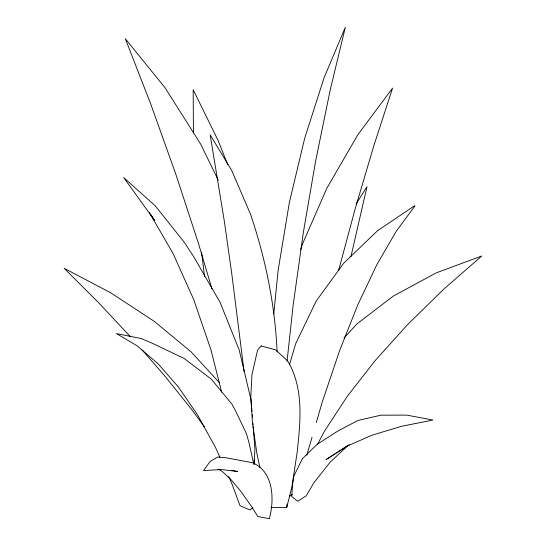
<?xml version="1.0" encoding="UTF-8"?>
<svg xmlns="http://www.w3.org/2000/svg" width="546" height="546" viewBox="0 0 546 546"><rect width="100%" height="100%" fill="white"/><g stroke="black" fill="none" stroke-linecap="round" stroke-linejoin="round"><path stroke-width="0.82" d="M254.088 464.175L254.927 449.351L253.201 426.487M270.946 507.548L286.766 507.411L287.073 504.067M273.771 313.964L278.119 270.386L289.346 202.566L304.716 138.165L324.01 77.948L345.325 27.3L330.146 90.295L315.69 160.708L303.317 232.623L293.113 305.501L287.06 361.172M350.935 256.64L367.001 186.671L356.047 203.951M261.247 345.98L275.559 349.829L287.36 360.626L288.411 362.196C304.074 389.653 300.361 422.713 297.092 452.798L291.864 487.025L286.766 507.411M289.496 364.605L295.666 343.721L316.141 301.16L343.632 263.274L377.689 230.596L414.605 205.753L414.905 205.985L396.294 231.176L376.726 264.892L357.807 304.811L339.598 350.689L322.188 402.211L316.284 422.584M306.832 455.18L312.032 437.25M338.752 269.942L355.31 208.299L373.792 145.871L392.567 88.083L357.821 134.814L326.829 188.24L302.702 243.536L300.58 249.856M317.24 444.908L324.304 431.436L347.16 396.512L374.877 360.92L407.241 324.945L444.035 288.909L481.797 255.978L436.199 272.877L393.229 296.13L357.091 323.792L344.041 337.947M261.316 345.707L257.575 350.123L251.931 374.72L250.826 396.717L252.457 422.918L256.852 453.146L259.862 467.478M348.095 445.454L330.112 462.175L313.827 482.869L306.197 495.823L297.713 501.269L291.714 496.478L292.663 483.899L293.844 476.153L302.368 458.695L317.26 444.267L338.07 430.91L357.944 420.461L380.903 415.185L406.715 415.11L432.937 420.051L401.474 426.303L371.649 435.326L346.43 446.464L326.037 459.616L348.328 445.304M252.436 507.876L250.123 510.019L240.056 505.767L232.036 484.111L228.699 476.747M346.43 446.464L349.263 444.649M289.448 496.266L292.397 494.56M231.763 470.406L237.537 471.485L221.266 469.519L203.556 470.597L210.06 461.52L217.636 457.022L225.662 457.712L252.163 462.653C273.785 471.191 274.57 499.658 269.335 518.7L257.849 516.557L251.474 506.415L240.445 490.874L230.555 479.101L221.881 471.184L218.086 469.144M130.521 336.875L98.806 302.914L64.203 268.332L110.695 292.779L154.388 321.444L191.018 351.774L219.499 382.821M142.11 349.911L164.285 375.361L191.823 409.643L204.361 426.829M150.676 214.428L154.682 220.57L123.71 177.566L155.282 205.849L184.446 242.499L193.721 256.75L220.086 302.368L239.223 350.082L250.88 399.269L252.013 411.37M149.324 212.428L173 253.426L193.748 299.624L211.009 350.006L221.628 392.103M218.25 180.18L200.635 144.028L164.994 87.667L125.307 38.711L150.505 103.399L175.648 173.703L198.491 243.516L211.944 288.875M219.942 457.33L215.39 447.229L197.434 414.728L178.289 386.848L158.067 363.772L136.855 345.645L116.448 333.586L141.271 338.568L151.576 342.922L184.241 358.517L211.206 379.074L232.07 404.306L235.565 410.879L246.546 433.893L249.215 443.591L253.767 464.182M227.798 164.906L218.407 141.114L193.175 89.735L193.42 132.774M204.573 276.61L201.59 252.177M244.089 371.546L231.818 274.051L224.386 221.567L210.183 134.903L231.654 170.352L250.6 214.428L252.115 219.042C266.257 261.978 275.075 306.743 277.129 351.938M254.183 459.916L254.62 464.107M252.3 414.639L252.491 417.178M252.941 423.102L253.071 424.795"/></g></svg>
